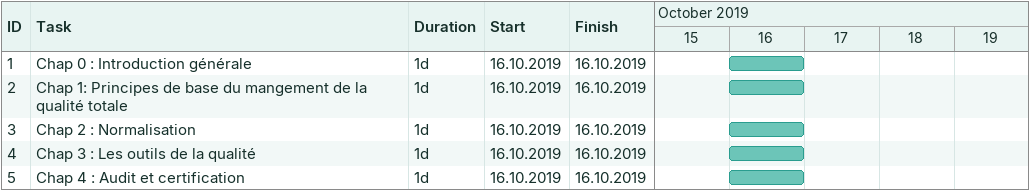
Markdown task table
| ID | Task | Duration | Start | Finish |
|---|---|---|---|---|
| 1 | Chap 0 : Introduction générale | 1d | 2019-10-16 | 2019-10-16 |
| 2 | Chap 1: Principes de base du mangement de la qualité totale | 1d | 2019-10-16 | 2019-10-16 |
| 3 | Chap 2 : Normalisation | 1d | 2019-10-16 | 2019-10-16 |
| 4 | Chap 3 : Les outils de la qualité | 1d | 2019-10-16 | 2019-10-16 |
| 5 | Chap 4 : Audit et certification | 1d | 2019-10-16 | 2019-10-16 |
